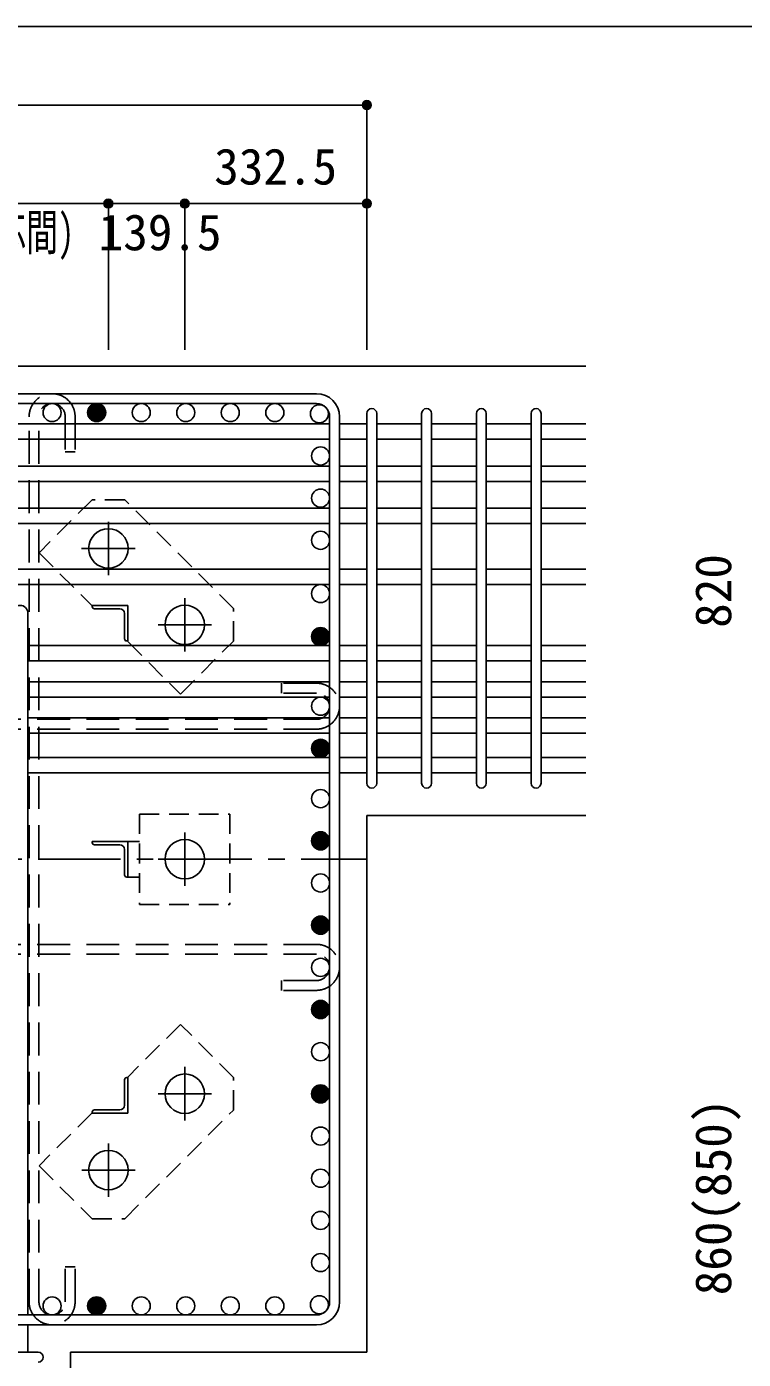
# Model space of a CAD drawing. Units: millimetres at full size, sheet at 1:30. Extents: x -5973 to 5954, y -4195 to 4201.
# Drawn here: x 831 to 2140, y -2655 to -222 of the extents above; entities that cross this region are included whole.
import ezdxf
from ezdxf.enums import TextEntityAlignment as Align

# ---------------------------------------------------------------- set-up
doc = ezdxf.new("R2010")
doc.units = ezdxf.units.MM
doc.header["$LTSCALE"] = 30
doc.header["$PDMODE"] = 32
doc.header["$PDSIZE"] = 15
for name, pattern in [('CHAIN1', [8, 5, -1, 1, -1]), ('DASHED1', [1.8, 1.2, -0.6]), ('DASHED2', [3, 2, -1])]:
    doc.linetypes.add(name, pattern=pattern)
for name, color, linetype in [('0-1_躯体線', 2, 'Continuous'), ('0-2_アンカーボルト', 4, 'CHAIN1'), ('0-3_立上り筋', 4, 'Continuous'), ('0-4_フープ筋', 7, 'Continuous'), ('0-5_基礎梁筋', 7, 'Continuous'), ('0-6_スタラップ筋', 7, 'Continuous'), ('0-7_文字', 4, 'Continuous'), ('0-9_プレート', 4, 'DASHED1'), ('0-A_アングル', 4, 'Continuous'), ('0-C', 7, 'DASHED2'), ('0-D_寸法', 4, 'Continuous'), ('F-0_枠', 6, 'Continuous')]:
    doc.layers.add(name, color=color, linetype=linetype)
doc.styles.add('ＭＳ ゴシック', font='')
doc.styles.get('ＭＳ ゴシック').set_extended_font_data('MS Gothic')

msp = doc.modelspace()

# ---------------------------------------------------------------- linework, layer by layer
at = {"layer": '0-1_躯体線'}
for p, q in [((1852.44, -842.16), (-347.56, -842.16)), ((1452.44, -1662.16), (1852.44, -1662.16)), ((1452.44, -2642.16), (1452.44, -1662.16))]:
    msp.add_line(p, q, dxfattribs=at)
msp.add_lwpolyline([(911.44, -3042.16), (911.44, -2642.16), (1452.44, -2642.16)], dxfattribs=at)
at = {"layer": '0-2_アンカーボルト'}
for p, q in [((980.44, -1223.36), (980.44, -1125.86)), ((931.64, -1174.66), (1029.14, -1174.66)), ((1119.94, -1362.86), (1119.94, -1265.36)), ((1071.14, -1314.16), (1168.64, -1314.16)), ((1119.94, -1693.36), (1119.94, -1790.86)), ((1071.24, -1742.16), (1168.74, -1742.16)), ((1119.94, -2121.36), (1119.94, -2218.86)), ((1071.24, -2170.16), (1168.74, -2170.16)), ((980.44, -2260.86), (980.44, -2358.36)), ((931.74, -2309.66), (1029.24, -2309.66))]:
    msp.add_line(p, q, dxfattribs=at)
at = {"layer": '0-2_アンカーボルト', "color": 3, "linetype": 'Continuous'}
for centre in [(980.44, -1174.66), (1119.94, -1314.16), (1119.94, -1742.16), (1119.94, -2170.16), (980.44, -2309.66)]:
    msp.add_circle(centre, 36, dxfattribs=at)
at = {"layer": '0-3_立上り筋', "color": 3}
for centre in [(877.76, -926.66), (959.09, -926.66), (1040.42, -926.66), (1121.75, -926.66), (1203.08, -926.66), (1284.41, -926.66), (1365.74, -928.86), (1367.94, -1005.86), (1367.94, -1082.86), (1367.94, -1159.86), (1367.94, -1257.16), (1367.94, -1335.66), (1367.94, -1462.66), (1367.94, -1539.66), (1367.94, -1631.47), (1367.94, -1708.47), (1367.94, -1785.47), (1367.94, -1862.47), (1367.94, -1939.47), (1367.94, -2016.47), (1367.94, -2093.47), (1367.94, -2170.47), (1367.94, -2247.47), (1367.94, -2324.47), (1367.94, -2401.47), (1367.94, -2478.47), (877.76, -2557.66), (959.09, -2557.66), (1040.42, -2557.66), (1121.75, -2557.66), (1203.08, -2557.66), (1284.41, -2557.66), (1365.74, -2555.47)]:
    msp.add_circle(centre, 16.5, dxfattribs=at)
at = {"layer": '0-3_立上り筋'}
for centre, radius in [((959.09, -926.66), 14.85), ((959.09, -926.66), 13.2), ((959.09, -926.66), 11.55), ((959.09, -926.66), 9.9), ((959.09, -926.66), 8.25), ((959.09, -926.66), 6.6), ((959.09, -926.66), 4.95), ((959.09, -926.66), 3.3), ((959.09, -926.66), 1.65), ((1367.94, -1335.66), 14.85), ((1367.94, -1335.66), 13.2), ((1367.94, -1335.66), 11.55), ((1367.94, -1335.66), 9.9), ((1367.94, -1335.66), 8.25), ((1367.94, -1335.66), 6.6), ((1367.94, -1335.66), 4.95), ((1367.94, -1335.66), 3.3), ((1367.94, -1335.66), 1.65), ((1367.94, -1539.66), 14.85), ((1367.94, -1539.66), 13.2), ((1367.94, -1539.66), 11.55), ((1367.94, -1539.66), 9.9), ((1367.94, -1539.66), 8.25), ((1367.94, -1539.66), 6.6), ((1367.94, -1539.66), 4.95), ((1367.94, -1539.66), 3.3), ((1367.94, -1539.66), 1.65), ((1367.94, -1708.47), 14.85), ((1367.94, -1708.47), 13.2), ((1367.94, -1708.47), 11.55), ((1367.94, -1708.47), 9.9), ((1367.94, -1708.47), 8.25), ((1367.94, -1708.47), 6.6), ((1367.94, -1708.47), 4.95), ((1367.94, -1708.47), 3.3), ((1367.94, -1708.47), 1.65), ((1367.94, -1862.47), 14.85), ((1367.94, -1862.47), 13.2), ((1367.94, -1862.47), 11.55), ((1367.94, -1862.47), 9.9), ((1367.94, -1862.47), 8.25), ((1367.94, -1862.47), 6.6), ((1367.94, -1862.47), 4.95), ((1367.94, -1862.47), 3.3), ((1367.94, -1862.47), 1.65), ((1367.94, -2016.47), 14.85), ((1367.94, -2016.47), 13.2), ((1367.94, -2016.47), 11.55), ((1367.94, -2016.47), 9.9), ((1367.94, -2016.47), 8.25), ((1367.94, -2016.47), 6.6), ((1367.94, -2016.47), 4.95), ((1367.94, -2016.47), 3.3), ((1367.94, -2016.47), 1.65), ((1367.94, -2170.47), 14.85), ((1367.94, -2170.47), 13.2), ((1367.94, -2170.47), 11.55), ((1367.94, -2170.47), 9.9), ((1367.94, -2170.47), 8.25), ((1367.94, -2170.47), 6.6), ((1367.94, -2170.47), 4.95), ((1367.94, -2170.47), 3.3), ((1367.94, -2170.47), 1.65), ((959.09, -2557.66), 14.85), ((959.09, -2557.66), 13.2), ((959.09, -2557.66), 11.55), ((959.09, -2557.66), 9.9), ((959.09, -2557.66), 8.25), ((959.09, -2557.66), 6.6), ((959.09, -2557.66), 4.95), ((959.09, -2557.66), 3.3), ((959.09, -2557.66), 1.65)]:
    msp.add_circle(centre, radius, dxfattribs=at)
at = {"layer": '0-4_フープ筋'}
for p, q in [((-255.56, -892.16), (1360.44, -892.16)), ((-255.56, -910.16), (1360.44, -910.16)), ((1384.44, -934.16), (1384.44, -2550.16)), ((1402.44, -934.16), (1402.44, -2550.16)), ((-255.56, -2574.16), (1360.44, -2574.16)), ((-255.56, -2592.16), (1360.44, -2592.16))]:
    msp.add_line(p, q, dxfattribs=at)
for centre, radius, start, end in [((1360.44, -934.16), 42, 0, 90), ((1360.44, -934.16), 24, 0, 90), ((1360.44, -2550.16), 42, 270, 0), ((1360.44, -2550.16), 24, 270, 0)]:
    msp.add_arc(centre, radius, start, end, dxfattribs=at)
at = {"layer": '0-5_基礎梁筋'}
for p, q in [((102.94, -947.36), (1384.44, -947.36)), ((1402.44, -947.36), (1452.44, -947.36)), ((1470.44, -947.36), (1552.44, -947.36)), ((1570.44, -947.36), (1652.44, -947.36)), ((1670.44, -947.36), (1752.44, -947.36)), ((1770.44, -947.36), (1852.44, -947.36)), ((102.94, -975.36), (1384.44, -975.36)), ((1402.44, -975.36), (1452.44, -975.36)), ((1470.44, -975.36), (1552.44, -975.36)), ((1570.44, -975.36), (1652.44, -975.36)), ((1670.44, -975.36), (1752.44, -975.36)), ((1770.44, -975.36), (1852.44, -975.36)), ((102.94, -1024.36), (1384.44, -1024.36)), ((1402.44, -1024.36), (1452.44, -1024.36)), ((1470.44, -1024.36), (1552.44, -1024.36)), ((1570.44, -1024.36), (1652.44, -1024.36)), ((1670.44, -1024.36), (1752.44, -1024.36)), ((1770.44, -1024.36), (1852.44, -1024.36)), ((102.94, -1052.36), (1384.44, -1052.36)), ((1402.44, -1052.36), (1452.44, -1052.36)), ((1470.44, -1052.36), (1552.44, -1052.36)), ((1570.44, -1052.36), (1652.44, -1052.36)), ((1670.44, -1052.36), (1752.44, -1052.36)), ((1770.44, -1052.36), (1852.44, -1052.36)), ((102.94, -1101.36), (1384.44, -1101.36)), ((1402.44, -1101.36), (1452.44, -1101.36)), ((1470.44, -1101.36), (1552.44, -1101.36)), ((1570.44, -1101.36), (1652.44, -1101.36)), ((1670.44, -1101.36), (1752.44, -1101.36)), ((1770.44, -1101.36), (1852.44, -1101.36)), ((102.94, -1129.36), (1384.44, -1129.36)), ((1402.44, -1129.36), (1452.44, -1129.36)), ((1470.44, -1129.36), (1552.44, -1129.36)), ((1570.44, -1129.36), (1652.44, -1129.36)), ((1670.44, -1129.36), (1752.44, -1129.36)), ((1770.44, -1129.36), (1852.44, -1129.36)), ((102.94, -1212.66), (1384.44, -1212.66)), ((1402.44, -1212.66), (1452.44, -1212.66)), ((1470.44, -1212.66), (1552.44, -1212.66)), ((1570.44, -1212.66), (1652.44, -1212.66)), ((1670.44, -1212.66), (1752.44, -1212.66)), ((1770.44, -1212.66), (1852.44, -1212.66)), ((102.94, -1240.66), (1384.44, -1240.66)), ((1402.44, -1240.66), (1452.44, -1240.66)), ((1470.44, -1240.66), (1552.44, -1240.66)), ((1570.44, -1240.66), (1652.44, -1240.66)), ((1670.44, -1240.66), (1752.44, -1240.66)), ((1770.44, -1240.66), (1852.44, -1240.66)), ((833.44, -1292.66), (833.44, -2574.16)), ((833.44, -1352.16), (1384.44, -1352.16)), ((1402.44, -1352.16), (1452.44, -1352.16)), ((1470.44, -1352.16), (1552.44, -1352.16)), ((1570.44, -1352.16), (1652.44, -1352.16)), ((1670.44, -1352.16), (1752.44, -1352.16)), ((1770.44, -1352.16), (1852.44, -1352.16)), ((833.44, -1380.16), (1384.44, -1380.16)), ((1402.44, -1380.16), (1452.44, -1380.16)), ((1470.44, -1380.16), (1552.44, -1380.16)), ((1570.44, -1380.16), (1652.44, -1380.16)), ((1670.44, -1380.16), (1752.44, -1380.16)), ((1770.44, -1380.16), (1852.44, -1380.16)), ((833.44, -1418.16), (1384.44, -1418.16)), ((1402.44, -1418.16), (1452.44, -1418.16)), ((1470.44, -1418.16), (1552.44, -1418.16)), ((1570.44, -1418.16), (1652.44, -1418.16)), ((1670.44, -1418.16), (1752.44, -1418.16)), ((1770.44, -1418.16), (1852.44, -1418.16)), ((833.44, -1446.16), (1384.44, -1446.16)), ((1402.44, -1446.16), (1452.44, -1446.16)), ((1470.44, -1446.16), (1552.44, -1446.16)), ((1570.44, -1446.16), (1652.44, -1446.16)), ((1670.44, -1446.16), (1752.44, -1446.16)), ((1770.44, -1446.16), (1852.44, -1446.16)), ((833.44, -1484.16), (1384.44, -1484.16)), ((1402.44, -1484.16), (1452.44, -1484.16)), ((1470.44, -1484.16), (1552.44, -1484.16)), ((1570.44, -1484.16), (1652.44, -1484.16)), ((1670.44, -1484.16), (1752.44, -1484.16)), ((1770.44, -1484.16), (1852.44, -1484.16)), ((833.44, -1512.16), (1384.44, -1512.16)), ((1402.44, -1512.16), (1452.44, -1512.16)), ((1470.44, -1512.16), (1552.44, -1512.16)), ((1570.44, -1512.16), (1652.44, -1512.16)), ((1670.44, -1512.16), (1752.44, -1512.16)), ((1770.44, -1512.16), (1852.44, -1512.16)), ((833.44, -1556.16), (1384.44, -1556.16)), ((1402.44, -1556.16), (1452.44, -1556.16)), ((1470.44, -1556.16), (1552.44, -1556.16)), ((1570.44, -1556.16), (1652.44, -1556.16)), ((1670.44, -1556.16), (1752.44, -1556.16)), ((1770.44, -1556.16), (1852.44, -1556.16)), ((833.44, -1584.16), (1384.44, -1584.16)), ((1402.44, -1584.16), (1452.44, -1584.16)), ((1470.44, -1584.16), (1552.44, -1584.16)), ((1570.44, -1584.16), (1652.44, -1584.16)), ((1670.44, -1584.16), (1752.44, -1584.16)), ((1770.44, -1584.16), (1852.44, -1584.16)), ((833.44, -2592.16), (833.44, -2642.16))]:
    msp.add_line(p, q, dxfattribs=at)
msp.add_arc((819.44, -1292.66), 14, 0, 180, dxfattribs=at)
at = {"layer": '0-6_スタラップ筋'}
for p, q in [((1452.44, -1603.16), (1452.44, -928.36)), ((1470.44, -928.36), (1470.44, -1603.16)), ((1552.44, -1603.16), (1552.44, -928.36)), ((1570.44, -928.36), (1570.44, -1603.16)), ((1652.44, -1603.16), (1652.44, -928.36)), ((1670.44, -928.36), (1670.44, -1603.16)), ((1752.44, -1603.16), (1752.44, -928.36)), ((1770.44, -928.36), (1770.44, -1603.16)), ((252.44, -2642.16), (852.44, -2642.16))]:
    msp.add_line(p, q, dxfattribs=at)
for centre, start, end in [((1461.44, -928.36), 0, 180), ((1561.44, -928.36), 0, 180), ((1661.44, -928.36), 0, 180), ((1761.44, -928.36), 0, 180), ((1461.44, -1603.16), 180, 0), ((1561.44, -1603.16), 180, 0), ((1661.44, -1603.16), 180, 0), ((1761.44, -1603.16), 180, 0), ((852.44, -2651.16), 270, 90)]:
    msp.add_arc(centre, 9, start, end, dxfattribs=at)
at = {"layer": '0-9_プレート'}
for p, q in [((950.84, -1085.66), (853.94, -1182.56)), ((1010.24, -1085.66), (950.84, -1085.66)), ((1208.94, -1284.36), (1010.24, -1085.66)), ((853.94, -1182.56), (950.04, -1278.66)), ((1208.94, -1343.76), (1208.94, -1284.36)), ((1037.44, -1659.66), (1037.44, -1824.66)), ((1015.94, -1709.66), (1037.44, -1709.66)), ((1015.94, -1774.66), (1037.44, -1774.66)), ((1037.44, -1824.66), (1202.44, -1824.66)), ((1112.04, -2043.66), (1015.94, -2139.76)), ((1208.94, -2140.56), (1112.04, -2043.66)), ((1208.94, -2199.96), (1208.94, -2140.56)), ((1010.24, -2398.66), (1208.94, -2199.96)), ((950.84, -2398.66), (1010.24, -2398.66))]:
    msp.add_line(p, q, dxfattribs=at)
for points in [[(1015.94, -1344.56), (1112.04, -1440.66), (1208.94, -1343.76)], [(1037.44, -1659.66), (1202.44, -1659.66), (1202.44, -1824.66)], [(950.04, -2205.66), (853.94, -2301.76), (950.84, -2398.66)]]:
    msp.add_lwpolyline(points, dxfattribs=at)
at = {"layer": '0-A_アングル'}
for p, q in [((1015.94, -1278.66), (950.94, -1278.66)), ((950.94, -1280.66), (950.94, -1278.66)), ((1001.44, -1284.66), (954.94, -1284.66)), ((1015.94, -1278.66), (1015.94, -1343.66)), ((1009.94, -1293.16), (1009.94, -1339.66)), ((1015.94, -1343.66), (1013.94, -1343.66)), ((1015.94, -1709.66), (950.94, -1709.66)), ((950.94, -1711.66), (950.94, -1709.66)), ((1001.44, -1715.66), (954.94, -1715.66)), ((1009.94, -1724.16), (1009.94, -1770.66)), ((1015.94, -1709.66), (1015.94, -1774.66)), ((1015.94, -1774.66), (1013.94, -1774.66)), ((1013.94, -2140.66), (1015.94, -2140.66)), ((1015.94, -2205.66), (1015.94, -2140.66)), ((1009.94, -2191.16), (1009.94, -2144.66)), ((950.94, -2205.66), (950.94, -2203.66)), ((1015.94, -2205.66), (950.94, -2205.66)), ((1001.44, -2199.66), (954.94, -2199.66))]:
    msp.add_line(p, q, dxfattribs=at)
for centre, radius, start, end in [((954.94, -1280.66), 4, 180, 270), ((1001.44, -1293.16), 8.5, 0, 90), ((1013.94, -1339.66), 4, 180, 270), ((954.94, -1711.66), 4, 180, 270), ((1001.44, -1724.16), 8.5, 0, 90), ((1013.94, -1770.66), 4, 180, 270), ((1013.94, -2144.66), 4, 90, 180), ((954.94, -2203.66), 4, 90, 180), ((1001.44, -2191.16), 8.5, 270, 0)]:
    msp.add_arc(centre, radius, start, end, dxfattribs=at)
at = {"layer": '0-C'}
for p, q in [((835.76, -2550.16), (835.76, -934.16)), ((853.76, -2550.16), (853.76, -934.16)), ((901.76, -934.16), (901.76, -998.16)), ((919.76, -934.16), (919.76, -998.16)), ((919.76, -998.16), (901.76, -998.16)), ((1360.44, -1438.66), (1296.44, -1438.66)), ((1360.44, -1486.66), (-255.56, -1486.66)), ((1360.44, -1504.66), (-255.56, -1504.66)), ((1360.44, -1897.47), (-255.56, -1897.47)), ((1360.44, -1915.47), (-255.56, -1915.47)), ((1360.44, -1963.47), (1296.44, -1963.47)), ((901.76, -2550.16), (901.76, -2486.16))]:
    msp.add_line(p, q, dxfattribs=at)
for points in [[(1360.44, -1420.66), (1296.44, -1420.66), (1296.44, -1438.66)], [(1360.44, -1981.47), (1296.44, -1981.47), (1296.44, -1963.47)], [(919.76, -2550.16), (919.76, -2486.16), (901.76, -2486.16)]]:
    msp.add_lwpolyline(points, dxfattribs=at)
for centre, radius, start, end in [((877.76, -934.16), 42, 0, 180), ((877.76, -934.16), 24, 0, 180), ((1360.44, -1462.66), 42, 270, 90), ((1360.44, -1462.66), 24, 270, 90), ((1360.44, -1939.47), 42, 270, 90), ((1360.44, -1939.47), 24, 270, 90), ((877.76, -2550.16), 42, 180, 0), ((877.76, -2550.16), 24, 180, 0)]:
    msp.add_arc(centre, radius, start, end, dxfattribs=at)
at = {"layer": '0-D_寸法'}
for p, q in [((-347.56, -365.12), (1452.44, -365.12)), ((-347.56, -365.12), (1452.44, -365.12)), ((1452.44, -365.12), (1452.44, -545.12)), ((552.44, -545.12), (980.44, -545.12)), ((1119.94, -545.12), (980.44, -545.12)), ((980.44, -545.12), (980.44, -812.16)), ((1119.94, -545.12), (1119.94, -812.16)), ((1119.94, -545.12), (1452.44, -545.12)), ((1452.44, -545.12), (1452.44, -812.16))]:
    msp.add_line(p, q, dxfattribs=at)
at = {"layer": '0-D_寸法', "linetype": 'CHAIN1'}
msp.add_line((-347.56, -1742.16), (1452.44, -1742.16), dxfattribs=at)
at = {"layer": '0-D_寸法'}
for centre, radius in [((1452.44, -365.12), 8), ((1452.44, -365.12), 7.2), ((1452.44, -365.12), 6.4), ((1452.44, -365.12), 5.6), ((1452.44, -365.12), 4.8), ((1452.44, -365.12), 4), ((1452.44, -365.12), 3.2), ((1452.44, -365.12), 2.4), ((1452.44, -365.12), 1.6), ((1452.44, -365.12), 0.8), ((980.44, -545.12), 8), ((980.44, -545.12), 7.2), ((980.44, -545.12), 6.4), ((980.44, -545.12), 5.6), ((980.44, -545.12), 4.8), ((980.44, -545.12), 4), ((980.44, -545.12), 3.2), ((980.44, -545.12), 2.4), ((980.44, -545.12), 1.6), ((980.44, -545.12), 0.8), ((1119.94, -545.12), 8), ((1119.94, -545.12), 7.2), ((1119.94, -545.12), 6.4), ((1119.94, -545.12), 5.6), ((1119.94, -545.12), 4.8), ((1119.94, -545.12), 4), ((1119.94, -545.12), 3.2), ((1119.94, -545.12), 2.4), ((1119.94, -545.12), 1.6), ((1119.94, -545.12), 0.8), ((1452.44, -545.12), 8), ((1452.44, -545.12), 7.2), ((1452.44, -545.12), 6.4), ((1452.44, -545.12), 5.6), ((1452.44, -545.12), 4.8), ((1452.44, -545.12), 4), ((1452.44, -545.12), 3.2), ((1452.44, -545.12), 2.4), ((1452.44, -545.12), 1.6), ((1452.44, -545.12), 0.8)]:
    msp.add_circle(centre, radius, dxfattribs=at)
at = {"layer": '0-D_寸法', "color": 7}
for p in [(1452.44, -365.12), (980.44, -545.12), (980.44, -545.12), (1119.94, -545.12), (1119.94, -545.12), (1452.44, -545.12), (1452.44, -545.12)]:
    msp.add_point(p, dxfattribs=at)
at = {"layer": 'F-0_枠', "color": 2}
msp.add_line((-5972.88, -222.05), (3723.6, -222.05), dxfattribs=at)

# ---------------------------------------------------------------- texts
at = {"layer": '0-7_文字', "style": 'ＭＳ ゴシック', "width": 0.65}
msp.add_text('(A.BOLT芯間)', height=65.98, dxfattribs=at).set_placement((567.44, -650.12), align=Align.BOTTOM_LEFT)
at = {"layer": '0-D_寸法', "style": 'ＭＳ ゴシック'}
for s, p in [('332.5', (1173.69, -530.12)), ('139.5', (962.69, -650.12))]:
    msp.add_text(s, height=65.98, dxfattribs=at).set_placement(p, align=Align.BOTTOM_LEFT)
for s, p in [('820', (2137.44, -1319.66)), ('860(850)', (2137.44, -2538.22))]:
    msp.add_text(s, height=65.98, rotation=90, dxfattribs=at).set_placement(p, align=Align.BOTTOM_LEFT)

doc.saveas('drawing.dxf')
